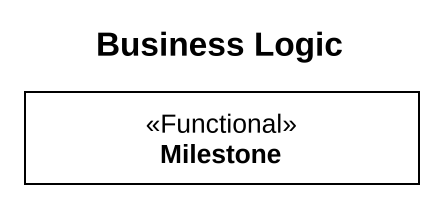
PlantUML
@startuml
title Business Logic
hide circle
hide empty members
class Milestone <<Functional>>
@enduml
